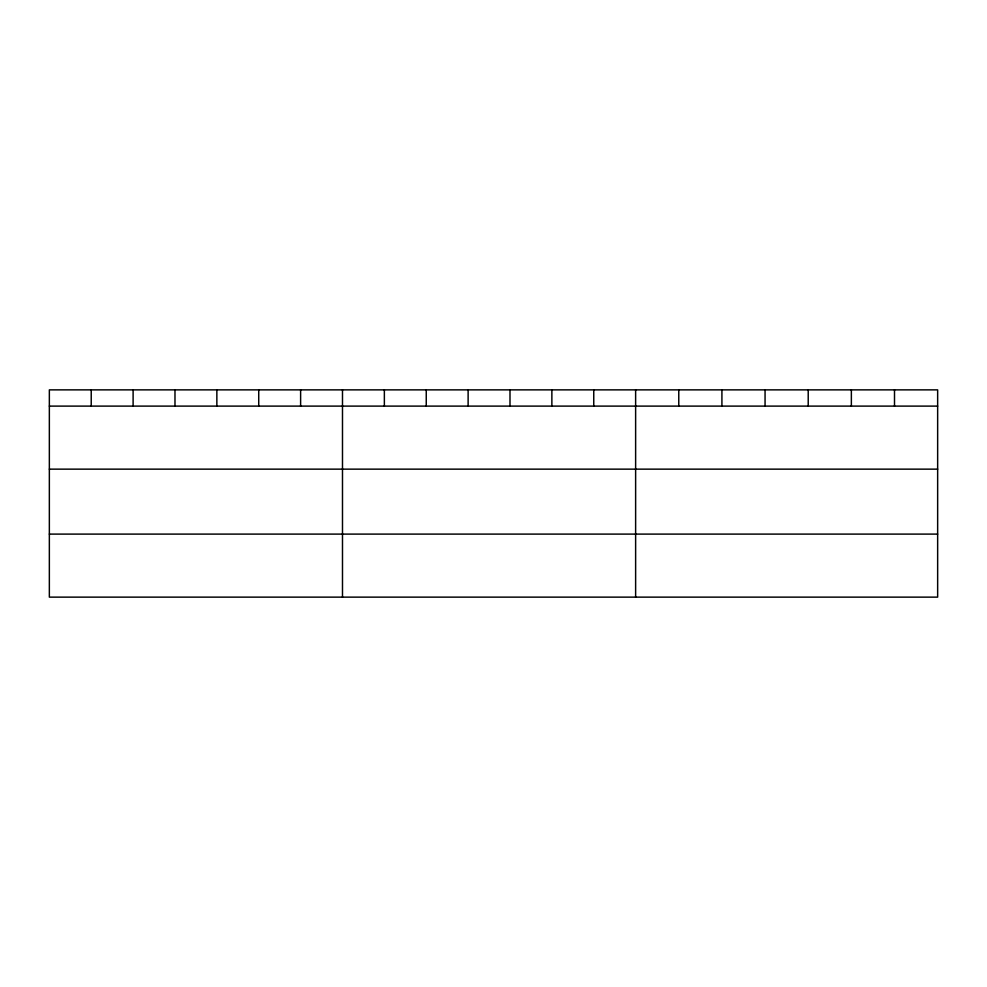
<?xml version="1.0" encoding="UTF-8"?>
<svg xmlns="http://www.w3.org/2000/svg" width="987" height="987" viewBox="0 0 987 987"><rect width="100%" height="100%" fill="white"/><g stroke="black" fill="none" stroke-linecap="round" stroke-linejoin="round"><path stroke-width="1.48" d="M937.65 469.146L937.65 389.865L49.35 389.865L49.35 597.135L937.65 597.135L937.65 469.146L49.35 469.146M49.35 406.113L937.65 406.113M49.35 534.103L937.65 534.103M894.506 389.865L894.506 406.113M851.362 389.865L851.362 406.113M808.217 389.865L808.217 406.113M765.061 389.865L765.061 406.113M721.916 389.865L721.916 406.113M678.772 389.865L678.772 406.113M635.628 389.865L635.628 597.135M593.755 389.865L593.755 406.113M551.869 389.865L551.869 406.113M509.995 389.865L509.995 406.113M468.122 389.865L468.122 406.113M426.248 389.865L426.248 406.113M384.362 389.865L384.362 406.113M342.489 389.865L342.489 597.135M300.616 389.865L300.616 406.113M258.73 389.865L258.73 406.113M216.856 389.865L216.856 406.113M174.983 389.865L174.983 406.113M133.109 389.865L133.109 406.113M91.223 389.865L91.223 406.113"/></g></svg>
